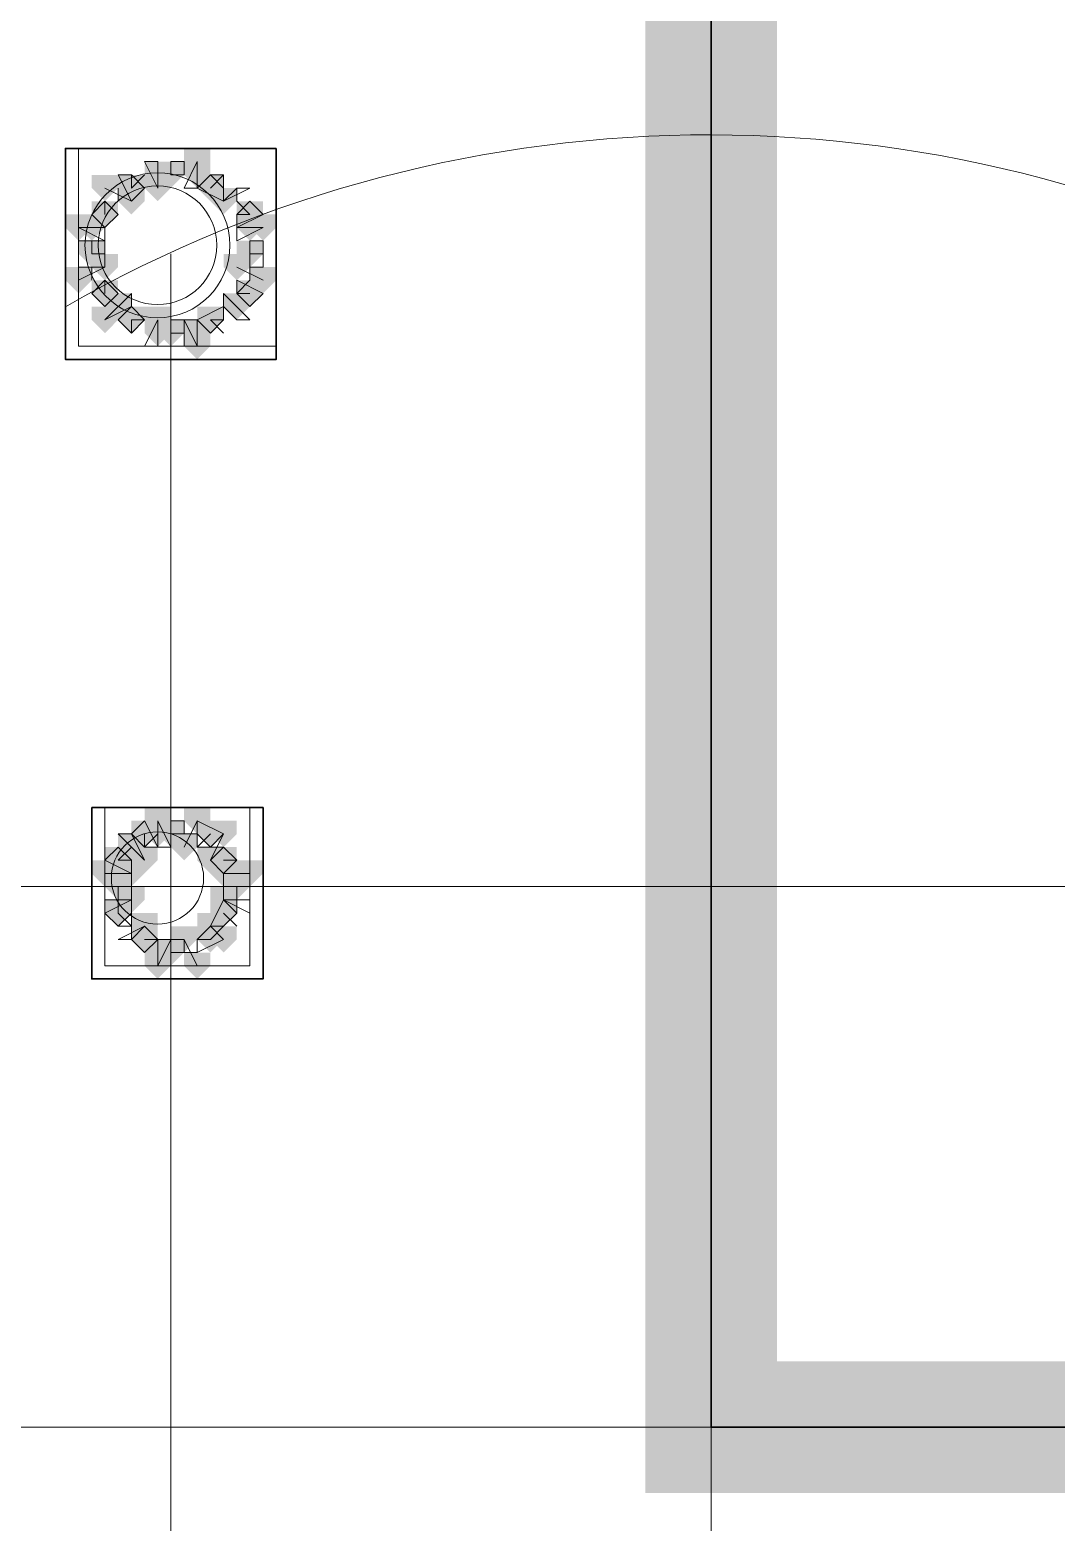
# Model space of a CAD drawing. Header units: millimetres. Extents: x 2315 to 4619, y 1334 to 1897.
# Drawn here: x 3846.86 to 3851.61, y 1541.26 to 1548.17 of the extents above; entities that cross this region are included whole.
import ezdxf

# ---------------------------------------------------------------- set-up
doc = ezdxf.new("R2010")
doc.units = ezdxf.units.MM
for name, color, linetype, true_color in [('PDF_10', 7, 'Continuous', 0x00b85c), ('PDF_AXIS', 7, 'Continuous', 0x00b85c), ('PDF_柱构件', 7, 'Continuous', 0x00b85c), ('PDF_转运站初步方案', 7, 'Continuous', 0x00b85c)]:
    doc.layers.add(name, color=color, linetype=linetype, true_color=true_color)
doc.layers.add('PDF_中心线层', color=1, linetype='Continuous')
doc.layers.add('PDF_粗实线层', color=7, linetype='Continuous')

msp = doc.modelspace()

# ---------------------------------------------------------------- hatches: boundary and pattern name
at = {"layer": 'PDF_10', "transparency": 33554559}
for points in [[(3847.5095, 1547.5601), (3847.4484, 1547.5601), (3847.4484, 1547.499), (3847.5095, 1547.4379), (3847.5706, 1547.499), (3847.5706, 1547.5601)], [(3847.5095, 1547.5601), (3847.4484, 1547.5601), (3847.4484, 1547.499), (3847.5095, 1547.4379), (3847.5706, 1547.499), (3847.5706, 1547.5601)], [(3847.3263, 1547.499), (3847.2652, 1547.499), (3847.2652, 1547.4379), (3847.3263, 1547.3768), (3847.3873, 1547.4379), (3847.3873, 1547.499)], [(3847.3263, 1547.499), (3847.2652, 1547.499), (3847.2652, 1547.4379), (3847.3263, 1547.3768), (3847.3873, 1547.4379), (3847.3873, 1547.499)], [(3847.6927, 1547.499), (3847.6317, 1547.499), (3847.6317, 1547.4379), (3847.6927, 1547.3768), (3847.7538, 1547.4379), (3847.7538, 1547.499)], [(3847.6927, 1547.499), (3847.6317, 1547.499), (3847.6317, 1547.4379), (3847.6927, 1547.3768), (3847.7538, 1547.4379), (3847.7538, 1547.499)], [(3847.2041, 1547.3768), (3847.143, 1547.3768), (3847.143, 1547.3157), (3847.2041, 1547.2547), (3847.2652, 1547.3157), (3847.2652, 1547.3768)], [(3847.2041, 1547.3768), (3847.143, 1547.3768), (3847.143, 1547.3157), (3847.2041, 1547.2547), (3847.2652, 1547.3157), (3847.2652, 1547.3768)], [(3847.2041, 1547.3768), (3847.143, 1547.3768), (3847.143, 1547.3157), (3847.2041, 1547.2547), (3847.2652, 1547.3157), (3847.2652, 1547.3768)], [(3847.876, 1547.3768), (3847.8149, 1547.3768), (3847.8149, 1547.3157), (3847.876, 1547.2547), (3847.9371, 1547.3157), (3847.9371, 1547.3768)], [(3847.876, 1547.3768), (3847.8149, 1547.3768), (3847.8149, 1547.3157), (3847.876, 1547.2547), (3847.9371, 1547.3157), (3847.9371, 1547.3768)], [(3847.143, 1547.1936), (3847.0819, 1547.1936), (3847.0819, 1547.1325), (3847.143, 1547.0714), (3847.2041, 1547.1325), (3847.2041, 1547.1936)], [(3847.143, 1547.1936), (3847.0819, 1547.1936), (3847.0819, 1547.1325), (3847.143, 1547.0714), (3847.2041, 1547.1325), (3847.2041, 1547.1936)], [(3847.876, 1547.1936), (3847.8149, 1547.1936), (3847.8149, 1547.1325), (3847.876, 1547.0714), (3847.9371, 1547.1325), (3847.9371, 1547.1936)], [(3847.876, 1547.1936), (3847.8149, 1547.1936), (3847.8149, 1547.1325), (3847.876, 1547.0714), (3847.9371, 1547.1325), (3847.9371, 1547.1936)], [(3847.2041, 1547.0103), (3847.143, 1547.0103), (3847.143, 1546.9493), (3847.2041, 1546.8882), (3847.2652, 1546.9493), (3847.2652, 1547.0103)], [(3847.2041, 1547.0103), (3847.143, 1547.0103), (3847.143, 1546.9493), (3847.2041, 1546.8882), (3847.2652, 1546.9493), (3847.2652, 1547.0103)], [(3847.2041, 1547.0103), (3847.143, 1547.0103), (3847.143, 1546.9493), (3847.2041, 1546.8882), (3847.2652, 1546.9493), (3847.2652, 1547.0103)], [(3847.876, 1547.0103), (3847.8149, 1547.0103), (3847.8149, 1546.9493), (3847.876, 1546.8882), (3847.9371, 1546.9493), (3847.9371, 1547.0103)], [(3847.876, 1547.0103), (3847.8149, 1547.0103), (3847.8149, 1546.9493), (3847.876, 1546.8882), (3847.9371, 1546.9493), (3847.9371, 1547.0103)], [(3847.3263, 1546.8882), (3847.2652, 1546.8882), (3847.2652, 1546.8271), (3847.3263, 1546.766), (3847.3873, 1546.8271), (3847.3873, 1546.8882)], [(3847.3263, 1546.8882), (3847.2652, 1546.8882), (3847.2652, 1546.8271), (3847.3263, 1546.766), (3847.3873, 1546.8271), (3847.3873, 1546.8882)], [(3847.6927, 1546.8882), (3847.6317, 1546.8882), (3847.6317, 1546.8271), (3847.6927, 1546.766), (3847.7538, 1546.8271), (3847.7538, 1546.8882)], [(3847.6927, 1546.8882), (3847.6317, 1546.8882), (3847.6317, 1546.8271), (3847.6927, 1546.766), (3847.7538, 1546.8271), (3847.7538, 1546.8882)], [(3847.5095, 1546.8271), (3847.4484, 1546.8271), (3847.4484, 1546.766), (3847.5095, 1546.7049), (3847.5706, 1546.766), (3847.5706, 1546.8271)], [(3847.5095, 1546.8271), (3847.4484, 1546.8271), (3847.4484, 1546.766), (3847.5095, 1546.7049), (3847.5706, 1546.766), (3847.5706, 1546.8271)], [(3847.5095, 1546.8271), (3847.4484, 1546.8271), (3847.4484, 1546.766), (3847.5095, 1546.7049), (3847.5706, 1546.766), (3847.5706, 1546.8271)], [(3847.3873, 1544.506), (3847.3263, 1544.506), (3847.3263, 1544.4449), (3847.3873, 1544.3839), (3847.4484, 1544.4449), (3847.4484, 1544.506)], [(3847.3873, 1544.506), (3847.3263, 1544.506), (3847.3263, 1544.4449), (3847.3873, 1544.3839), (3847.4484, 1544.4449), (3847.4484, 1544.506)], [(3847.5095, 1544.506), (3847.4484, 1544.506), (3847.4484, 1544.4449), (3847.5095, 1544.3839), (3847.5706, 1544.4449), (3847.5706, 1544.506)], [(3847.5095, 1544.506), (3847.4484, 1544.506), (3847.4484, 1544.4449), (3847.5095, 1544.3839), (3847.5706, 1544.4449), (3847.5706, 1544.506)], [(3847.6927, 1544.506), (3847.6317, 1544.506), (3847.6317, 1544.4449), (3847.6927, 1544.3839), (3847.7538, 1544.4449), (3847.7538, 1544.506)], [(3847.6927, 1544.506), (3847.6317, 1544.506), (3847.6317, 1544.4449), (3847.6927, 1544.3839), (3847.7538, 1544.4449), (3847.7538, 1544.506)], [(3847.2652, 1544.3839), (3847.2041, 1544.3839), (3847.2041, 1544.3228), (3847.2652, 1544.2617), (3847.3263, 1544.3228), (3847.3263, 1544.3839)], [(3847.2652, 1544.3839), (3847.2041, 1544.3839), (3847.2041, 1544.3228), (3847.2652, 1544.2617), (3847.3263, 1544.3228), (3847.3263, 1544.3839)], [(3847.7538, 1544.3839), (3847.6927, 1544.3839), (3847.6927, 1544.3228), (3847.7538, 1544.2617), (3847.8149, 1544.3228), (3847.8149, 1544.3839)], [(3847.7538, 1544.3839), (3847.6927, 1544.3839), (3847.6927, 1544.3228), (3847.7538, 1544.2617), (3847.8149, 1544.3228), (3847.8149, 1544.3839)], [(3847.2652, 1544.2617), (3847.2041, 1544.2617), (3847.2041, 1544.2006), (3847.2652, 1544.1395), (3847.3263, 1544.2006), (3847.3263, 1544.2617)], [(3847.2652, 1544.2617), (3847.2041, 1544.2617), (3847.2041, 1544.2006), (3847.2652, 1544.1395), (3847.3263, 1544.2006), (3847.3263, 1544.2617)], [(3847.8149, 1544.2617), (3847.7538, 1544.2617), (3847.7538, 1544.2006), (3847.8149, 1544.1395), (3847.876, 1544.2006), (3847.876, 1544.2617)], [(3847.8149, 1544.2617), (3847.7538, 1544.2617), (3847.7538, 1544.2006), (3847.8149, 1544.1395), (3847.876, 1544.2006), (3847.876, 1544.2617)], [(3847.2652, 1544.1395), (3847.2041, 1544.1395), (3847.2041, 1544.0784), (3847.2652, 1544.0174), (3847.3263, 1544.0784), (3847.3263, 1544.1395)], [(3847.2652, 1544.1395), (3847.2041, 1544.1395), (3847.2041, 1544.0784), (3847.2652, 1544.0174), (3847.3263, 1544.0784), (3847.3263, 1544.1395)], [(3847.7538, 1544.1395), (3847.6927, 1544.1395), (3847.6927, 1544.0784), (3847.7538, 1544.0174), (3847.8149, 1544.0784), (3847.8149, 1544.1395)], [(3847.7538, 1544.1395), (3847.6927, 1544.1395), (3847.6927, 1544.0784), (3847.7538, 1544.0174), (3847.8149, 1544.0784), (3847.8149, 1544.1395)], [(3847.3873, 1544.0174), (3847.3263, 1544.0174), (3847.3263, 1543.9563), (3847.3873, 1543.8952), (3847.4484, 1543.9563), (3847.4484, 1544.0174)], [(3847.3873, 1544.0174), (3847.3263, 1544.0174), (3847.3263, 1543.9563), (3847.3873, 1543.8952), (3847.4484, 1543.9563), (3847.4484, 1544.0174)], [(3847.3873, 1544.0174), (3847.3263, 1544.0174), (3847.3263, 1543.9563), (3847.3873, 1543.8952), (3847.4484, 1543.9563), (3847.4484, 1544.0174)], [(3847.6927, 1544.0174), (3847.6317, 1544.0174), (3847.6317, 1543.9563), (3847.6927, 1543.8952), (3847.7538, 1543.9563), (3847.7538, 1544.0174)], [(3847.6927, 1544.0174), (3847.6317, 1544.0174), (3847.6317, 1543.9563), (3847.6927, 1543.8952), (3847.7538, 1543.9563), (3847.7538, 1544.0174)], [(3847.5095, 1543.9563), (3847.4484, 1543.9563), (3847.4484, 1543.8952), (3847.5095, 1543.8341), (3847.5706, 1543.8952), (3847.5706, 1543.9563)], [(3847.5095, 1543.9563), (3847.4484, 1543.9563), (3847.4484, 1543.8952), (3847.5095, 1543.8341), (3847.5706, 1543.8952), (3847.5706, 1543.9563)]]:
    msp.add_hatch(color=6, dxfattribs=at).paths.add_polyline_path(points)
at = {"layer": 'PDF_柱构件', "transparency": 33554559}
for points in [[(3847.6317, 1547.6211), (3847.5706, 1547.6211), (3847.5706, 1547.5601), (3847.6317, 1547.499), (3847.6927, 1547.5601), (3847.6927, 1547.6211)], [(3847.4484, 1547.5601), (3847.3873, 1547.5601), (3847.3873, 1547.499), (3847.4484, 1547.4379), (3847.5095, 1547.499), (3847.5095, 1547.5601)], [(3847.6317, 1547.5601), (3847.5706, 1547.5601), (3847.5706, 1547.499), (3847.6317, 1547.4379), (3847.6927, 1547.499), (3847.6927, 1547.5601)], [(3847.2041, 1547.499), (3847.143, 1547.499), (3847.143, 1547.4379), (3847.2041, 1547.3768), (3847.2652, 1547.4379), (3847.2652, 1547.499)], [(3847.3263, 1547.4379), (3847.2652, 1547.4379), (3847.2652, 1547.3768), (3847.3263, 1547.3157), (3847.3873, 1547.3768), (3847.3873, 1547.4379)], [(3847.4484, 1547.499), (3847.3873, 1547.499), (3847.3873, 1547.4379), (3847.4484, 1547.3768), (3847.5095, 1547.4379), (3847.5095, 1547.499)], [(3847.7538, 1547.4379), (3847.6927, 1547.4379), (3847.6927, 1547.3768), (3847.7538, 1547.3157), (3847.8149, 1547.3768), (3847.8149, 1547.4379)], [(3847.0819, 1547.3157), (3847.0208, 1547.3157), (3847.0208, 1547.2547), (3847.0819, 1547.1936), (3847.143, 1547.2547), (3847.143, 1547.3157)], [(3847.143, 1547.3157), (3847.0819, 1547.3157), (3847.0819, 1547.2547), (3847.143, 1547.1936), (3847.2041, 1547.2547), (3847.2041, 1547.3157)], [(3847.876, 1547.3157), (3847.8149, 1547.3157), (3847.8149, 1547.2547), (3847.876, 1547.1936), (3847.9371, 1547.2547), (3847.9371, 1547.3157)], [(3847.9371, 1547.3157), (3847.876, 1547.3157), (3847.876, 1547.2547), (3847.9371, 1547.1936), (3847.9981, 1547.2547), (3847.9981, 1547.3157)], [(3847.2041, 1547.1325), (3847.143, 1547.1325), (3847.143, 1547.0714), (3847.2041, 1547.0103), (3847.2652, 1547.0714), (3847.2652, 1547.1325)], [(3847.8149, 1547.1325), (3847.7538, 1547.1325), (3847.7538, 1547.0714), (3847.8149, 1547.0103), (3847.876, 1547.0714), (3847.876, 1547.1325)], [(3847.0819, 1547.0714), (3847.0208, 1547.0714), (3847.0208, 1547.0103), (3847.0819, 1546.9493), (3847.143, 1547.0103), (3847.143, 1547.0714)], [(3847.9371, 1547.0714), (3847.876, 1547.0714), (3847.876, 1547.0103), (3847.9371, 1546.9493), (3847.9981, 1547.0103), (3847.9981, 1547.0714)], [(3847.2041, 1546.8882), (3847.143, 1546.8882), (3847.143, 1546.8271), (3847.2041, 1546.766), (3847.2652, 1546.8271), (3847.2652, 1546.8882)], [(3847.2652, 1546.9493), (3847.2041, 1546.9493), (3847.2041, 1546.8882), (3847.2652, 1546.8271), (3847.3263, 1546.8882), (3847.3263, 1546.9493)], [(3847.4484, 1546.8882), (3847.3873, 1546.8882), (3847.3873, 1546.8271), (3847.4484, 1546.766), (3847.5095, 1546.8271), (3847.5095, 1546.8882)], [(3847.8149, 1546.9493), (3847.7538, 1546.9493), (3847.7538, 1546.8882), (3847.8149, 1546.8271), (3847.876, 1546.8882), (3847.876, 1546.9493)], [(3847.4484, 1546.8271), (3847.3873, 1546.8271), (3847.3873, 1546.766), (3847.4484, 1546.7049), (3847.5095, 1546.766), (3847.5095, 1546.8271)], [(3847.6317, 1546.8271), (3847.5706, 1546.8271), (3847.5706, 1546.766), (3847.6317, 1546.7049), (3847.6927, 1546.766), (3847.6927, 1546.8271)], [(3847.6317, 1546.766), (3847.5706, 1546.766), (3847.5706, 1546.7049), (3847.6317, 1546.6439), (3847.6927, 1546.7049), (3847.6927, 1546.766)], [(3847.4484, 1544.5671), (3847.3873, 1544.5671), (3847.3873, 1544.506), (3847.4484, 1544.4449), (3847.5095, 1544.506), (3847.5095, 1544.5671)], [(3847.6317, 1544.5671), (3847.5706, 1544.5671), (3847.5706, 1544.506), (3847.6317, 1544.4449), (3847.6927, 1544.506), (3847.6927, 1544.5671)], [(3847.4484, 1544.506), (3847.3873, 1544.506), (3847.3873, 1544.4449), (3847.4484, 1544.3839), (3847.5095, 1544.4449), (3847.5095, 1544.506)], [(3847.7538, 1544.506), (3847.6927, 1544.506), (3847.6927, 1544.4449), (3847.7538, 1544.3839), (3847.8149, 1544.4449), (3847.8149, 1544.506)], [(3847.3263, 1544.4449), (3847.2652, 1544.4449), (3847.2652, 1544.3839), (3847.3263, 1544.3228), (3847.3873, 1544.3839), (3847.3873, 1544.4449)], [(3847.5706, 1544.4449), (3847.5095, 1544.4449), (3847.5095, 1544.3839), (3847.5706, 1544.3228), (3847.6317, 1544.3839), (3847.6317, 1544.4449)], [(3847.3873, 1544.3839), (3847.3263, 1544.3839), (3847.3263, 1544.3228), (3847.3873, 1544.2617), (3847.4484, 1544.3228), (3847.4484, 1544.3839)], [(3847.6927, 1544.3839), (3847.6317, 1544.3839), (3847.6317, 1544.3228), (3847.6927, 1544.2617), (3847.7538, 1544.3228), (3847.7538, 1544.3839)], [(3847.2041, 1544.3228), (3847.143, 1544.3228), (3847.143, 1544.2617), (3847.2041, 1544.2006), (3847.2652, 1544.2617), (3847.2652, 1544.3228)], [(3847.2652, 1544.3228), (3847.2041, 1544.3228), (3847.2041, 1544.2617), (3847.2652, 1544.2006), (3847.3263, 1544.2617), (3847.3263, 1544.3228)], [(3847.3263, 1544.3228), (3847.2652, 1544.3228), (3847.2652, 1544.2617), (3847.3263, 1544.2006), (3847.3873, 1544.2617), (3847.3873, 1544.3228)], [(3847.7538, 1544.3228), (3847.6927, 1544.3228), (3847.6927, 1544.2617), (3847.7538, 1544.2006), (3847.8149, 1544.2617), (3847.8149, 1544.3228)], [(3847.8149, 1544.3228), (3847.7538, 1544.3228), (3847.7538, 1544.2617), (3847.8149, 1544.2006), (3847.876, 1544.2617), (3847.876, 1544.3228)], [(3847.876, 1544.3228), (3847.8149, 1544.3228), (3847.8149, 1544.2617), (3847.876, 1544.2006), (3847.9371, 1544.2617), (3847.9371, 1544.3228)], [(3847.3263, 1544.2006), (3847.2652, 1544.2006), (3847.2652, 1544.1395), (3847.3263, 1544.0784), (3847.3873, 1544.1395), (3847.3873, 1544.2006)], [(3847.7538, 1544.2006), (3847.6927, 1544.2006), (3847.6927, 1544.1395), (3847.7538, 1544.0784), (3847.8149, 1544.1395), (3847.8149, 1544.2006)], [(3847.3873, 1544.0784), (3847.3263, 1544.0784), (3847.3263, 1544.0174), (3847.3873, 1543.9563), (3847.4484, 1544.0174), (3847.4484, 1544.0784)], [(3847.6927, 1544.0784), (3847.6317, 1544.0784), (3847.6317, 1544.0174), (3847.6927, 1543.9563), (3847.7538, 1544.0174), (3847.7538, 1544.0784)], [(3847.5706, 1544.0174), (3847.5095, 1544.0174), (3847.5095, 1543.9563), (3847.5706, 1543.8952), (3847.6317, 1543.9563), (3847.6317, 1544.0174)], [(3847.7538, 1544.0174), (3847.6927, 1544.0174), (3847.6927, 1543.9563), (3847.7538, 1543.8952), (3847.8149, 1543.9563), (3847.8149, 1544.0174)], [(3847.4484, 1543.9563), (3847.3873, 1543.9563), (3847.3873, 1543.8952), (3847.4484, 1543.8341), (3847.5095, 1543.8952), (3847.5095, 1543.9563)], [(3847.4484, 1543.8952), (3847.3873, 1543.8952), (3847.3873, 1543.8341), (3847.4484, 1543.773), (3847.5095, 1543.8341), (3847.5095, 1543.8952)], [(3847.6317, 1543.8952), (3847.5706, 1543.8952), (3847.5706, 1543.8341), (3847.6317, 1543.773), (3847.6927, 1543.8341), (3847.6927, 1543.8952)]]:
    msp.add_hatch(color=6, dxfattribs=at).paths.add_polyline_path(points)
at = {"layer": 'PDF_粗实线层', "transparency": 33554559}
msp.add_hatch(color=256, dxfattribs=at).paths.add_polyline_path([(3906.3306, 1554.7066), (3905.7198, 1554.7066), (3905.7198, 1542.0017), (3850.3192, 1542.0017), (3850.3192, 1554.7066), (3849.7084, 1554.7066), (3849.7084, 1541.3909), (3906.3306, 1541.3909)])
at = {"layer": 'PDF_转运站初步方案', "transparency": 33554559}
for points in [[(3847.5095, 1547.5601), (3847.4484, 1547.5601), (3847.4484, 1547.499), (3847.5095, 1547.4379), (3847.5706, 1547.499), (3847.5706, 1547.5601)], [(3847.5095, 1547.5601), (3847.4484, 1547.5601), (3847.4484, 1547.499), (3847.5095, 1547.4379), (3847.5706, 1547.499), (3847.5706, 1547.5601)], [(3847.3263, 1547.499), (3847.2652, 1547.499), (3847.2652, 1547.4379), (3847.3263, 1547.3768), (3847.3873, 1547.4379), (3847.3873, 1547.499)], [(3847.3263, 1547.499), (3847.2652, 1547.499), (3847.2652, 1547.4379), (3847.3263, 1547.3768), (3847.3873, 1547.4379), (3847.3873, 1547.499)], [(3847.6927, 1547.499), (3847.6317, 1547.499), (3847.6317, 1547.4379), (3847.6927, 1547.3768), (3847.7538, 1547.4379), (3847.7538, 1547.499)], [(3847.6927, 1547.499), (3847.6317, 1547.499), (3847.6317, 1547.4379), (3847.6927, 1547.3768), (3847.7538, 1547.4379), (3847.7538, 1547.499)], [(3847.2041, 1547.3768), (3847.143, 1547.3768), (3847.143, 1547.3157), (3847.2041, 1547.2547), (3847.2652, 1547.3157), (3847.2652, 1547.3768)], [(3847.2041, 1547.3768), (3847.143, 1547.3768), (3847.143, 1547.3157), (3847.2041, 1547.2547), (3847.2652, 1547.3157), (3847.2652, 1547.3768)], [(3847.876, 1547.3768), (3847.8149, 1547.3768), (3847.8149, 1547.3157), (3847.876, 1547.2547), (3847.9371, 1547.3157), (3847.9371, 1547.3768)], [(3847.876, 1547.3768), (3847.8149, 1547.3768), (3847.8149, 1547.3157), (3847.876, 1547.2547), (3847.9371, 1547.3157), (3847.9371, 1547.3768)], [(3847.143, 1547.1936), (3847.0819, 1547.1936), (3847.0819, 1547.1325), (3847.143, 1547.0714), (3847.2041, 1547.1325), (3847.2041, 1547.1936)], [(3847.143, 1547.1936), (3847.0819, 1547.1936), (3847.0819, 1547.1325), (3847.143, 1547.0714), (3847.2041, 1547.1325), (3847.2041, 1547.1936)], [(3847.876, 1547.1936), (3847.8149, 1547.1936), (3847.8149, 1547.1325), (3847.876, 1547.0714), (3847.9371, 1547.1325), (3847.9371, 1547.1936)], [(3847.876, 1547.1936), (3847.8149, 1547.1936), (3847.8149, 1547.1325), (3847.876, 1547.0714), (3847.9371, 1547.1325), (3847.9371, 1547.1936)], [(3847.2041, 1547.0103), (3847.143, 1547.0103), (3847.143, 1546.9493), (3847.2041, 1546.8882), (3847.2652, 1546.9493), (3847.2652, 1547.0103)], [(3847.2041, 1547.0103), (3847.143, 1547.0103), (3847.143, 1546.9493), (3847.2041, 1546.8882), (3847.2652, 1546.9493), (3847.2652, 1547.0103)], [(3847.876, 1547.0103), (3847.8149, 1547.0103), (3847.8149, 1546.9493), (3847.876, 1546.8882), (3847.9371, 1546.9493), (3847.9371, 1547.0103)], [(3847.876, 1547.0103), (3847.8149, 1547.0103), (3847.8149, 1546.9493), (3847.876, 1546.8882), (3847.9371, 1546.9493), (3847.9371, 1547.0103)], [(3847.3263, 1546.8882), (3847.2652, 1546.8882), (3847.2652, 1546.8271), (3847.3263, 1546.766), (3847.3873, 1546.8271), (3847.3873, 1546.8882)], [(3847.3263, 1546.8882), (3847.2652, 1546.8882), (3847.2652, 1546.8271), (3847.3263, 1546.766), (3847.3873, 1546.8271), (3847.3873, 1546.8882)], [(3847.6927, 1546.8882), (3847.6317, 1546.8882), (3847.6317, 1546.8271), (3847.6927, 1546.766), (3847.7538, 1546.8271), (3847.7538, 1546.8882)], [(3847.6927, 1546.8882), (3847.6317, 1546.8882), (3847.6317, 1546.8271), (3847.6927, 1546.766), (3847.7538, 1546.8271), (3847.7538, 1546.8882)], [(3847.5095, 1546.8271), (3847.4484, 1546.8271), (3847.4484, 1546.766), (3847.5095, 1546.7049), (3847.5706, 1546.766), (3847.5706, 1546.8271)], [(3847.5095, 1546.8271), (3847.4484, 1546.8271), (3847.4484, 1546.766), (3847.5095, 1546.7049), (3847.5706, 1546.766), (3847.5706, 1546.8271)], [(3847.3873, 1544.506), (3847.3263, 1544.506), (3847.3263, 1544.4449), (3847.3873, 1544.3839), (3847.4484, 1544.4449), (3847.4484, 1544.506)], [(3847.3873, 1544.506), (3847.3263, 1544.506), (3847.3263, 1544.4449), (3847.3873, 1544.3839), (3847.4484, 1544.4449), (3847.4484, 1544.506)], [(3847.5095, 1544.506), (3847.4484, 1544.506), (3847.4484, 1544.4449), (3847.5095, 1544.3839), (3847.5706, 1544.4449), (3847.5706, 1544.506)], [(3847.5095, 1544.506), (3847.4484, 1544.506), (3847.4484, 1544.4449), (3847.5095, 1544.3839), (3847.5706, 1544.4449), (3847.5706, 1544.506)], [(3847.6927, 1544.506), (3847.6317, 1544.506), (3847.6317, 1544.4449), (3847.6927, 1544.3839), (3847.7538, 1544.4449), (3847.7538, 1544.506)], [(3847.6927, 1544.506), (3847.6317, 1544.506), (3847.6317, 1544.4449), (3847.6927, 1544.3839), (3847.7538, 1544.4449), (3847.7538, 1544.506)], [(3847.2652, 1544.3839), (3847.2041, 1544.3839), (3847.2041, 1544.3228), (3847.2652, 1544.2617), (3847.3263, 1544.3228), (3847.3263, 1544.3839)], [(3847.2652, 1544.3839), (3847.2041, 1544.3839), (3847.2041, 1544.3228), (3847.2652, 1544.2617), (3847.3263, 1544.3228), (3847.3263, 1544.3839)], [(3847.7538, 1544.3839), (3847.6927, 1544.3839), (3847.6927, 1544.3228), (3847.7538, 1544.2617), (3847.8149, 1544.3228), (3847.8149, 1544.3839)], [(3847.7538, 1544.3839), (3847.6927, 1544.3839), (3847.6927, 1544.3228), (3847.7538, 1544.2617), (3847.8149, 1544.3228), (3847.8149, 1544.3839)], [(3847.2652, 1544.2617), (3847.2041, 1544.2617), (3847.2041, 1544.2006), (3847.2652, 1544.1395), (3847.3263, 1544.2006), (3847.3263, 1544.2617)], [(3847.2652, 1544.2617), (3847.2041, 1544.2617), (3847.2041, 1544.2006), (3847.2652, 1544.1395), (3847.3263, 1544.2006), (3847.3263, 1544.2617)], [(3847.8149, 1544.2617), (3847.7538, 1544.2617), (3847.7538, 1544.2006), (3847.8149, 1544.1395), (3847.876, 1544.2006), (3847.876, 1544.2617)], [(3847.8149, 1544.2617), (3847.7538, 1544.2617), (3847.7538, 1544.2006), (3847.8149, 1544.1395), (3847.876, 1544.2006), (3847.876, 1544.2617)], [(3847.2652, 1544.1395), (3847.2041, 1544.1395), (3847.2041, 1544.0784), (3847.2652, 1544.0174), (3847.3263, 1544.0784), (3847.3263, 1544.1395)], [(3847.2652, 1544.1395), (3847.2041, 1544.1395), (3847.2041, 1544.0784), (3847.2652, 1544.0174), (3847.3263, 1544.0784), (3847.3263, 1544.1395)], [(3847.7538, 1544.1395), (3847.6927, 1544.1395), (3847.6927, 1544.0784), (3847.7538, 1544.0174), (3847.8149, 1544.0784), (3847.8149, 1544.1395)], [(3847.7538, 1544.1395), (3847.6927, 1544.1395), (3847.6927, 1544.0784), (3847.7538, 1544.0174), (3847.8149, 1544.0784), (3847.8149, 1544.1395)], [(3847.3873, 1544.0174), (3847.3263, 1544.0174), (3847.3263, 1543.9563), (3847.3873, 1543.8952), (3847.4484, 1543.9563), (3847.4484, 1544.0174)], [(3847.3873, 1544.0174), (3847.3263, 1544.0174), (3847.3263, 1543.9563), (3847.3873, 1543.8952), (3847.4484, 1543.9563), (3847.4484, 1544.0174)], [(3847.6927, 1544.0174), (3847.6317, 1544.0174), (3847.6317, 1543.9563), (3847.6927, 1543.8952), (3847.7538, 1543.9563), (3847.7538, 1544.0174)], [(3847.6927, 1544.0174), (3847.6317, 1544.0174), (3847.6317, 1543.9563), (3847.6927, 1543.8952), (3847.7538, 1543.9563), (3847.7538, 1544.0174)], [(3847.5095, 1543.9563), (3847.4484, 1543.9563), (3847.4484, 1543.8952), (3847.5095, 1543.8341), (3847.5706, 1543.8952), (3847.5706, 1543.9563)], [(3847.5095, 1543.9563), (3847.4484, 1543.9563), (3847.4484, 1543.8952), (3847.5095, 1543.8341), (3847.5706, 1543.8952), (3847.5706, 1543.9563)]]:
    msp.add_hatch(color=6, dxfattribs=at).paths.add_polyline_path(points)

# ---------------------------------------------------------------- linework, layer by layer
at = {"layer": 'PDF_10', "color": 6, "lineweight": 18}
for points in [[(3847.5706, 1547.499), (3847.5095, 1547.499), (3847.5095, 1547.5601)], [(3847.3873, 1547.499), (3847.3263, 1547.4379), (3847.3263, 1547.499)], [(3847.7538, 1547.4379), (3847.6927, 1547.499)], [(3847.6927, 1547.4379), (3847.7538, 1547.499)], [(3847.2041, 1547.3768), (3847.2041, 1547.3157)], [(3847.8149, 1547.3157), (3847.876, 1547.3157), (3847.8149, 1547.3768)], [(3847.143, 1547.1936), (3847.143, 1547.1325), (3847.2041, 1547.1325)], [(3847.9371, 1547.1325), (3847.876, 1547.1325), (3847.876, 1547.1936)], [(3847.2041, 1547.0103), (3847.2041, 1546.9493)], [(3847.876, 1546.9493), (3847.8149, 1546.9493), (3847.876, 1547.0103)], [(3847.3263, 1546.766), (3847.3263, 1546.8271), (3847.3873, 1546.8271)], [(3847.7538, 1546.766), (3847.6927, 1546.8271), (3847.7538, 1546.8271)], [(3847.5095, 1546.766), (3847.5706, 1546.766)], [(3847.5095, 1544.506), (3847.5095, 1544.4449), (3847.5706, 1544.4449)], [(3847.3873, 1544.4449), (3847.3873, 1544.3839), (3847.4484, 1544.4449)], [(3847.6317, 1544.4449), (3847.6927, 1544.3839)], [(3847.6317, 1544.3839), (3847.6927, 1544.4449)], [(3847.3263, 1544.3228), (3847.2652, 1544.3228), (3847.3263, 1544.3839)], [(3847.7538, 1544.3839), (3847.8149, 1544.3228), (3847.7538, 1544.3228)], [(3847.2652, 1544.1395), (3847.2652, 1544.2006), (3847.2041, 1544.2006)], [(3847.7538, 1544.2006), (3847.8149, 1544.2006), (3847.8149, 1544.1395)], [(3847.3263, 1544.0174), (3847.2652, 1544.0784)], [(3847.3263, 1544.0784), (3847.2652, 1544.0174)], [(3847.8149, 1544.0784), (3847.7538, 1544.0174)], [(3847.7538, 1544.0784), (3847.8149, 1544.0174)], [(3847.4484, 1543.9563), (3847.3873, 1543.9563)], [(3847.5706, 1543.8952), (3847.5095, 1543.8952), (3847.5095, 1543.9563)], [(3847.6927, 1543.9563), (3847.6317, 1543.9563), (3847.6927, 1543.9563)]]:
    msp.add_lwpolyline(points, dxfattribs=at)
at = {"layer": 'PDF_AXIS', "color": 6, "lineweight": 18}
for points in [[(3847.9981, 1547.6211), (3847.9981, 1546.7049), (3847.0819, 1546.7049), (3847.0819, 1547.6211)], [(3847.2041, 1544.5671), (3847.2041, 1543.8341), (3847.876, 1543.8341), (3847.876, 1544.5671)]]:
    msp.add_lwpolyline(points, close=True, dxfattribs=at)
at = {"layer": 'PDF_中心线层', "color": 6, "lineweight": 18}
msp.add_lwpolyline([(3850.0138, 1535.7103), (3850.0138, 1547.6822)], close=True, dxfattribs=at)
for points in [[(3847.5095, 1547.1325), (3847.5095, 1536.2601)], [(3844.5776, 1544.2006), (3855.5111, 1544.2006)], [(3856.0609, 1541.6963), (3844.0279, 1541.6963), (3856.0609, 1541.6963)]]:
    msp.add_lwpolyline(points, dxfattribs=at)
msp.add_arc((3850.0059, 1541.6905), 5.9938, 0.05486, 119.86945, dxfattribs=at)
at = {"layer": 'PDF_柱构件', "color": 6, "lineweight": 18}
for points in [[(3847.4484, 1547.5601), (3847.4484, 1547.4379), (3847.3873, 1547.5601)], [(3847.5706, 1547.499), (3847.5095, 1547.499), (3847.5095, 1547.5601), (3847.5706, 1547.5601)], [(3847.6317, 1547.5601), (3847.6317, 1547.4379), (3847.5706, 1547.4379)], [(3847.2041, 1547.4379), (3847.3263, 1547.3768)], [(3847.3873, 1547.4379), (3847.3263, 1547.3768), (3847.2652, 1547.499), (3847.3263, 1547.499)], [(3847.7538, 1547.3768), (3847.6317, 1547.4379), (3847.6927, 1547.499), (3847.7538, 1547.499)], [(3847.876, 1547.4379), (3847.7538, 1547.3768), (3847.8149, 1547.4379)], [(3847.2652, 1547.3157), (3847.2041, 1547.2547), (3847.143, 1547.3157), (3847.2041, 1547.3768)], [(3847.8149, 1547.2547), (3847.8149, 1547.3157), (3847.876, 1547.3768), (3847.9371, 1547.3157)], [(3847.0819, 1547.2547), (3847.2041, 1547.2547), (3847.2041, 1547.1936)], [(3847.9371, 1547.2547), (3847.8149, 1547.1936), (3847.8149, 1547.2547)], [(3847.2041, 1547.1936), (3847.2041, 1547.0714), (3847.0819, 1547.0714), (3847.0819, 1547.1936)], [(3847.876, 1547.0714), (3847.876, 1547.1936), (3847.9371, 1547.1936), (3847.9371, 1547.0714)], [(3847.0819, 1547.0103), (3847.2041, 1547.0714)], [(3847.9371, 1547.0103), (3847.8149, 1547.0714)], [(3847.2041, 1547.0103), (3847.2652, 1546.9493), (3847.2041, 1546.8882), (3847.143, 1546.9493)], [(3847.8149, 1546.9493), (3847.8149, 1547.0103), (3847.9371, 1546.9493), (3847.876, 1546.8882)], [(3847.2041, 1546.8271), (3847.3263, 1546.9493), (3847.3263, 1546.8882)], [(3847.3263, 1546.8882), (3847.3873, 1546.8271), (3847.3263, 1546.766), (3847.2652, 1546.8271)], [(3847.6317, 1546.8271), (3847.7538, 1546.8882), (3847.7538, 1546.8271), (3847.6927, 1546.766)], [(3847.8149, 1546.8271), (3847.7538, 1546.8882), (3847.7538, 1546.9493), (3847.876, 1546.8271)], [(3847.3873, 1546.7049), (3847.4484, 1546.8271), (3847.4484, 1546.7049)], [(3847.5095, 1546.8271), (3847.5706, 1546.8271), (3847.5706, 1546.7049), (3847.5095, 1546.7049)], [(3847.6317, 1546.7049), (3847.5706, 1546.8271), (3847.6317, 1546.8271)], [(3847.3873, 1544.3839), (3847.4484, 1544.3839), (3847.3873, 1544.506), (3847.3263, 1544.4449)], [(3847.4484, 1544.506), (3847.4484, 1544.3839), (3847.5095, 1544.3839)], [(3847.5095, 1544.4449), (3847.5706, 1544.4449), (3847.5706, 1544.506), (3847.5095, 1544.506)], [(3847.6317, 1544.506), (3847.5706, 1544.3839)], [(3847.6317, 1544.3839), (3847.6927, 1544.3839), (3847.7538, 1544.4449), (3847.6317, 1544.506)], [(3847.2652, 1544.4449), (3847.3873, 1544.3228), (3847.3263, 1544.4449)], [(3847.7538, 1544.4449), (3847.6927, 1544.3228)], [(3847.3263, 1544.2617), (3847.3263, 1544.3228), (3847.2652, 1544.3839), (3847.2041, 1544.3228)], [(3847.6927, 1544.3228), (3847.7538, 1544.2617), (3847.8149, 1544.3228), (3847.7538, 1544.3839)], [(3847.2041, 1544.2617), (3847.3263, 1544.2617)], [(3847.3263, 1544.1395), (3847.3263, 1544.2617), (3847.2041, 1544.2617), (3847.2041, 1544.1395)], [(3847.876, 1544.2617), (3847.7538, 1544.2617)], [(3847.7538, 1544.2617), (3847.7538, 1544.1395), (3847.876, 1544.1395), (3847.876, 1544.2617)], [(3847.2041, 1544.0784), (3847.3263, 1544.1395), (3847.2041, 1544.1395)], [(3847.3263, 1544.0174), (3847.3263, 1544.1395), (3847.2041, 1544.0784), (3847.2652, 1544.0174)], [(3847.7538, 1544.1395), (3847.6927, 1544.0174), (3847.7538, 1544.0174), (3847.8149, 1544.0784)], [(3847.876, 1544.1395), (3847.7538, 1544.1395), (3847.876, 1544.0784)], [(3847.4484, 1543.9563), (3847.3873, 1544.0174), (3847.3263, 1543.9563), (3847.3873, 1543.8952)], [(3847.6927, 1544.0174), (3847.6317, 1543.9563), (3847.6317, 1543.8952), (3847.7538, 1543.9563)], [(3847.7538, 1543.9563), (3847.6927, 1544.0174)], [(3847.4484, 1543.8341), (3847.5095, 1543.9563), (3847.4484, 1543.9563)], [(3847.5706, 1543.9563), (3847.5095, 1543.9563), (3847.5095, 1543.8952), (3847.5706, 1543.8952)], [(3847.6317, 1543.8341), (3847.5706, 1543.9563)]]:
    msp.add_lwpolyline(points, close=True, dxfattribs=at)
for points in [[(3847.2652, 1547.4379), (3847.2652, 1547.3768)], [(3847.8149, 1547.3768), (3847.8149, 1547.4379)], [(3847.143, 1547.0714), (3847.143, 1547.0103)], [(3847.876, 1547.0103), (3847.876, 1547.0714)], [(3847.5706, 1544.4449), (3847.6317, 1544.4449)], [(3847.6927, 1544.3839), (3847.7538, 1544.3839)], [(3847.2652, 1544.0784), (3847.2652, 1544.1395)], [(3847.8149, 1544.1395), (3847.8149, 1544.0784)], [(3847.3263, 1543.9563), (3847.3873, 1544.0174), (3847.2652, 1543.9563), (3847.3263, 1543.9563), (3847.3263, 1544.0174)], [(3847.7538, 1544.0174), (3847.6927, 1543.9563)], [(3847.6317, 1543.8952), (3847.5706, 1543.8952)]]:
    msp.add_lwpolyline(points, dxfattribs=at)
at = {"layer": 'PDF_粗实线层', "lineweight": 35}
msp.add_lwpolyline([(3850.0138, 1554.7066), (3850.0138, 1541.6963), (3906.0252, 1541.6963), (3906.0252, 1554.7066)], dxfattribs=at)
at = {"layer": 'PDF_粗实线层', "color": 6, "lineweight": 35}
for points in [[(3847.9981, 1547.6211), (3847.9981, 1546.6439), (3847.0208, 1546.6439), (3847.0208, 1547.6211)], [(3847.143, 1544.5671), (3847.9371, 1544.5671), (3847.9371, 1543.773), (3847.143, 1543.773)]]:
    msp.add_lwpolyline(points, close=True, dxfattribs=at)
at = {"layer": 'PDF_转运站初步方案', "color": 6, "lineweight": 18}
for centre, radius in [((3847.4474, 1547.1726), 0.3359), ((3847.4474, 1547.1726), 0.2749), ((3847.4474, 1544.2406), 0.2138), ((3847.4474, 1544.2406), 0.2138)]:
    msp.add_circle(centre, radius, dxfattribs=at)

doc.saveas('drawing.dxf')
